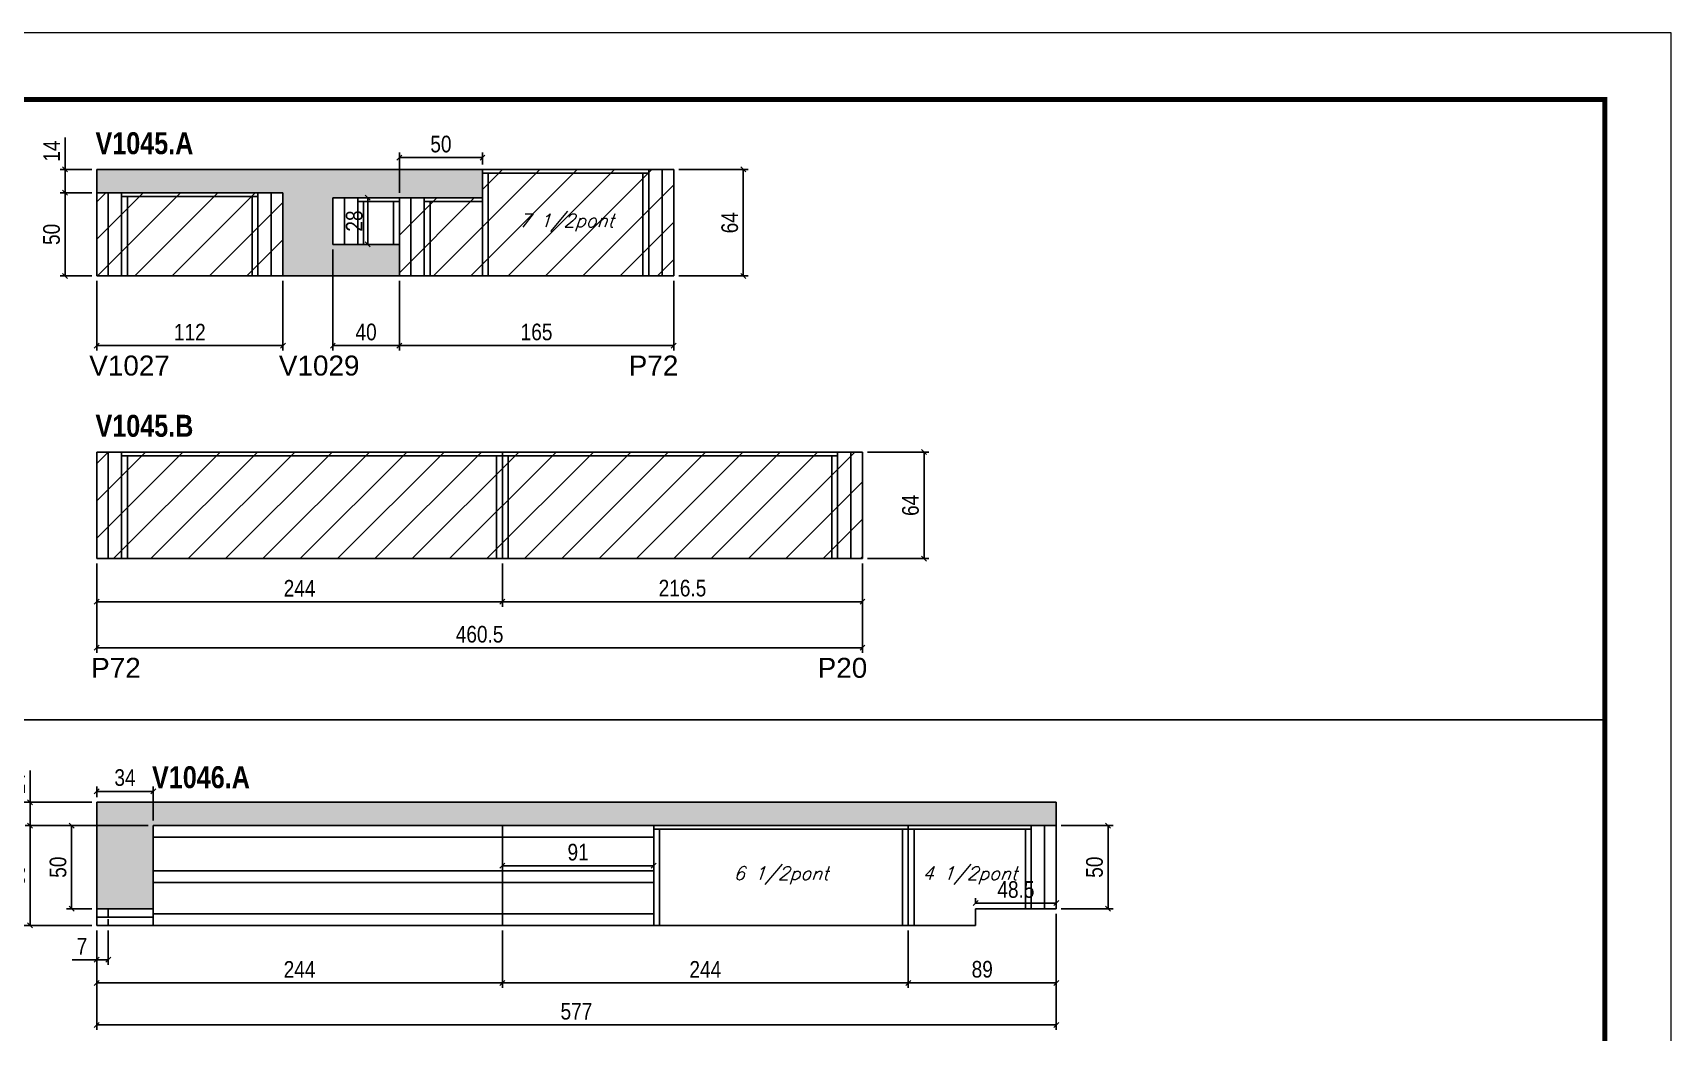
# Model space of a CAD drawing. Extents: x 3309 to 9563, y -2522 to 14608.
# Drawn here: x 6993 to 7978, y 7116 to 7716 of the extents above; entities that cross this region are included whole.
import ezdxf

# ---------------------------------------------------------------- set-up
doc = ezdxf.new("R2010")
doc.units = 0
doc.linetypes.add('DASHED', pattern=[0.75, 0.5, -0.25])
doc.linetypes.add('HIDDEN', pattern=[0.375, 0.25, -0.125])
for name, color, linetype in [('5', 5, 'Continuous'), ('COTA', 241, 'Continuous'), ('NOMENCLATURA', 7, 'Continuous'), ('Painéis', 200, 'Continuous'), ('SARR_2.2x10', 60, 'Continuous'), ('SARR_2.2x7', 40, 'Continuous'), ('SARR_3.5x7', 81, 'Continuous'), ('texto', 7, 'Continuous')]:
    doc.layers.add(name, color=color, linetype=linetype)
for name, color, linetype, lineweight in [('Folhas', 255, 'Continuous', 9), ('Hachura', 251, 'Continuous', 9), ('SARRAFO DE PRESSAO', 251, 'DASHED', 9)]:
    doc.layers.add(name, color=color, linetype=linetype, lineweight=lineweight)
doc.styles.add('COTA TECNICA', font='techl___.ttf', dxfattribs={"height": 10})
doc.styles.add('Romans', font='romans.shx')
doc.styles.get("Standard").update_dxf_attribs({"font": 'arial.ttf'})
doc.styles.add('TECNICA', font='techb___.ttf', dxfattribs={"height": 10})
doc.dimstyles.new('PAINEL', dxfattribs={"dimtxt": 10, "dimasz": 3, "dimexe": 3, "dimexo": 3, "dimgap": 3, "dimtad": 1, "dimdec": 1, "dimzin": 12, "dimdsep": 46, "dimtxsty": 'COTA TECNICA', "dimblk1": 'OBLIQUE', "dimblk2": 'OBLIQUE', "dimsah": 1, "dimcen": 0.9, "dimclrd": 4, "dimclre": 4, "dimclrt": 240, "dimadec": 1, "dimazin": 3, "dimtfac": 1, "dimtdec": 1, "dimtmove": 0, "dimatfit": 3, "dimfxl": 1, "dimtolj": 1, "dimtzin": 12, "dimarcsym": 0})

# ---------------------------------------------------------------- blocks, each defined once
blk = doc.blocks.new('9999999999')
at = {"layer": 'Folhas'}
blk.add_lwpolyline([(98138.98, 34190.21), (99623.98, 34190.21), (99623.98, 35240.21), (98138.98, 35240.21)], close=True, dxfattribs=at)
at = {"layer": 'Folhas', "color": 30, "const_width": 3}
blk.add_lwpolyline([(98213.98, 34230.21), (99583.98, 34230.21), (99583.98, 35200.21), (98213.98, 35200.21)], close=True, dxfattribs=at)
blk = doc.blocks.new('_Oblique')
at = {"color": 0, "linetype": 'ByBlock', "lineweight": -2}
blk.add_line((-0.5, -0.5), (0.5, 0.5), dxfattribs=at)
blk = doc.blocks.new('*D904')
at = {"layer": 'COTA', "color": 4, "linetype": 'ByBlock', "lineweight": -2, "transparency": 16777216}
for p, q in [((7275.06, 7397.47), (7275.06, 7371.56)), ((7491.56, 7397.47), (7491.56, 7371.56)), ((7491.56, 7374.56), (7275.06, 7374.56))]:
    blk.add_line(p, q, dxfattribs=at)
at = {"layer": 'Defpoints', "color": 0, "linetype": 'ByBlock', "transparency": 16777216}
for p in [(7275.06, 7400.47), (7491.56, 7400.47), (7275.06, 7374.56)]:
    blk.add_point(p, dxfattribs=at)
at = {"layer": 'COTA', "color": 4, "linetype": 'ByBlock', "lineweight": -2, "transparency": 16777216, "xscale": 3, "yscale": 3, "zscale": 3, "rotation": 180}
blk.add_blockref('_Oblique', (7275.06, 7374.56), dxfattribs=at)
at = {"layer": 'COTA', "color": 4, "linetype": 'ByBlock', "lineweight": -2, "transparency": 16777216, "xscale": 3, "yscale": 3, "zscale": 3}
blk.add_blockref('_Oblique', (7491.56, 7374.56), dxfattribs=at)
at = {"layer": 'COTA', "color": 240, "linetype": 'ByBlock', "transparency": 16777216, "insert": (7383.31, 7382.67), "char_height": 10, "attachment_point": 5, "style": 'COTA TECNICA'}
blk.add_mtext('\\A1;216.5', dxfattribs=at)
blk = doc.blocks.new('*D905')
at = {"layer": 'COTA', "color": 4, "linetype": 'ByBlock', "lineweight": -2, "transparency": 16777216}
for p, q in [((7031.06, 7397.47), (7031.06, 7371.56)), ((7275.06, 7397.47), (7275.06, 7371.56)), ((7275.06, 7374.56), (7031.06, 7374.56))]:
    blk.add_line(p, q, dxfattribs=at)
at = {"layer": 'Defpoints', "color": 0, "linetype": 'ByBlock', "transparency": 16777216}
for p in [(7031.06, 7400.47), (7275.06, 7400.47), (7031.06, 7374.56)]:
    blk.add_point(p, dxfattribs=at)
at = {"layer": 'COTA', "color": 4, "linetype": 'ByBlock', "lineweight": -2, "transparency": 16777216, "xscale": 3, "yscale": 3, "zscale": 3, "rotation": 180}
blk.add_blockref('_Oblique', (7031.06, 7374.56), dxfattribs=at)
at = {"layer": 'COTA', "color": 4, "linetype": 'ByBlock', "lineweight": -2, "transparency": 16777216, "xscale": 3, "yscale": 3, "zscale": 3}
blk.add_blockref('_Oblique', (7275.06, 7374.56), dxfattribs=at)
at = {"layer": 'COTA', "color": 240, "linetype": 'ByBlock', "transparency": 16777216, "insert": (7153.06, 7382.63), "char_height": 10, "attachment_point": 5, "style": 'COTA TECNICA'}
blk.add_mtext('\\A1;244', dxfattribs=at)
blk = doc.blocks.new('*D909')
at = {"layer": 'COTA', "color": 4, "linetype": 'ByBlock', "lineweight": -2, "transparency": 16777216}
for p, q in [((7031.06, 7397.47), (7031.06, 7343.85)), ((7491.56, 7397.47), (7491.56, 7343.85)), ((7491.56, 7346.85), (7031.06, 7346.85))]:
    blk.add_line(p, q, dxfattribs=at)
at = {"layer": 'Defpoints', "color": 0, "linetype": 'ByBlock', "transparency": 16777216}
for p in [(7031.06, 7400.47), (7491.56, 7400.47), (7031.06, 7346.85)]:
    blk.add_point(p, dxfattribs=at)
at = {"layer": 'COTA', "color": 4, "linetype": 'ByBlock', "lineweight": -2, "transparency": 16777216, "xscale": 3, "yscale": 3, "zscale": 3, "rotation": 180}
blk.add_blockref('_Oblique', (7031.06, 7346.85), dxfattribs=at)
at = {"layer": 'COTA', "color": 4, "linetype": 'ByBlock', "lineweight": -2, "transparency": 16777216, "xscale": 3, "yscale": 3, "zscale": 3}
blk.add_blockref('_Oblique', (7491.56, 7346.85), dxfattribs=at)
at = {"layer": 'COTA', "color": 240, "linetype": 'ByBlock', "transparency": 16777216, "insert": (7261.31, 7354.96), "char_height": 10, "attachment_point": 5, "style": 'COTA TECNICA'}
blk.add_mtext('\\A1;460.5', dxfattribs=at)
blk = doc.blocks.new('*D910')
at = {"layer": 'COTA', "color": 4, "lineweight": -2, "transparency": 16777216}
for p, q in [((7494.56, 7464.47), (7531.55, 7464.47)), ((7528.55, 7464.47), (7528.55, 7400.47)), ((7494.56, 7400.47), (7531.55, 7400.47))]:
    blk.add_line(p, q, dxfattribs=at)
at = {"layer": 'Defpoints', "color": 0, "transparency": 16777216}
for p in [(7491.56, 7464.47, 0), (7491.56, 7400.47, 0), (7528.55, 7400.47)]:
    blk.add_point(p, dxfattribs=at)
at = {"layer": 'COTA', "color": 4, "lineweight": -2, "transparency": 16777216, "xscale": 3, "yscale": 3, "zscale": 3}
for p, rotation in [((7528.55, 7464.47), 90), ((7528.55, 7400.47), 270)]:
    blk.add_blockref('_Oblique', p, dxfattribs=dict(at, rotation=rotation))
at = {"layer": 'COTA', "color": 240, "transparency": 16777216, "insert": (7520.45, 7432.47), "char_height": 10, "attachment_point": 5, "rotation": 90, "style": 'COTA TECNICA'}
blk.add_mtext('\\A1;64', dxfattribs=at)
blk = doc.blocks.new('*D913')
at = {"layer": 'COTA', "color": 4, "lineweight": -2, "transparency": 16777216}
for p, q in [((7213.06, 7567.29), (7213.06, 7525.47)), ((7378.06, 7567.29), (7378.06, 7525.47)), ((7213.06, 7528.47), (7378.06, 7528.47))]:
    blk.add_line(p, q, dxfattribs=at)
at = {"layer": 'Defpoints', "color": 0, "transparency": 16777216}
for p in [(7213.06, 7570.29), (7378.06, 7570.29), (7378.06, 7528.47)]:
    blk.add_point(p, dxfattribs=at)
at = {"layer": 'COTA', "color": 4, "lineweight": -2, "transparency": 16777216, "xscale": 3, "yscale": 3, "zscale": 3, "rotation": 180}
blk.add_blockref('_Oblique', (7213.06, 7528.47), dxfattribs=at)
at = {"layer": 'COTA', "color": 4, "lineweight": -2, "transparency": 16777216, "xscale": 3, "yscale": 3, "zscale": 3}
blk.add_blockref('_Oblique', (7378.06, 7528.47), dxfattribs=at)
at = {"layer": 'COTA', "color": 240, "transparency": 16777216, "insert": (7295.56, 7536.58), "char_height": 10, "attachment_point": 5, "style": 'COTA TECNICA'}
blk.add_mtext('\\A1;165', dxfattribs=at)
blk = doc.blocks.new('*D914')
at = {"layer": 'COTA', "color": 4, "lineweight": -2, "transparency": 16777216}
for p, q in [((7031.06, 7567.29), (7031.06, 7525.47)), ((7143.06, 7567.29), (7143.06, 7525.47)), ((7031.06, 7528.47), (7143.06, 7528.47))]:
    blk.add_line(p, q, dxfattribs=at)
at = {"layer": 'Defpoints', "color": 0, "transparency": 16777216}
for p in [(7031.06, 7570.29), (7143.06, 7570.29), (7143.06, 7528.47)]:
    blk.add_point(p, dxfattribs=at)
at = {"layer": 'COTA', "color": 4, "lineweight": -2, "transparency": 16777216, "xscale": 3, "yscale": 3, "zscale": 3, "rotation": 180}
blk.add_blockref('_Oblique', (7031.06, 7528.47), dxfattribs=at)
at = {"layer": 'COTA', "color": 4, "lineweight": -2, "transparency": 16777216, "xscale": 3, "yscale": 3, "zscale": 3}
blk.add_blockref('_Oblique', (7143.06, 7528.47), dxfattribs=at)
at = {"layer": 'COTA', "color": 240, "transparency": 16777216, "insert": (7087.06, 7536.53), "char_height": 10, "attachment_point": 5, "style": 'COTA TECNICA'}
blk.add_mtext('\\A1;112', dxfattribs=at)
blk = doc.blocks.new('*D915')
at = {"layer": 'COTA', "color": 4, "lineweight": -2, "transparency": 16777216}
for p, q in [((7213.06, 7620.29), (7213.06, 7644.39)), ((7263.06, 7641.39), (7213.06, 7641.39)), ((7263.06, 7637.29), (7263.06, 7644.39))]:
    blk.add_line(p, q, dxfattribs=at)
at = {"layer": 'Defpoints', "color": 0, "transparency": 16777216}
for p in [(7213.06, 7641.39), (7263.06, 7634.29), (7213.06, 7617.29)]:
    blk.add_point(p, dxfattribs=at)
at = {"layer": 'COTA', "color": 4, "lineweight": -2, "transparency": 16777216, "xscale": 3, "yscale": 3, "zscale": 3, "rotation": 180}
blk.add_blockref('_Oblique', (7213.06, 7641.39), dxfattribs=at)
at = {"layer": 'COTA', "color": 4, "lineweight": -2, "transparency": 16777216, "xscale": 3, "yscale": 3, "zscale": 3}
blk.add_blockref('_Oblique', (7263.06, 7641.39), dxfattribs=at)
at = {"layer": 'COTA', "color": 240, "transparency": 16777216, "insert": (7238.06, 7649.5), "char_height": 10, "attachment_point": 5, "style": 'COTA TECNICA'}
blk.add_mtext('\\A1;50', dxfattribs=at)
blk = doc.blocks.new('*D916')
at = {"layer": 'COTA', "color": 4, "lineweight": -2, "transparency": 16777216}
for p, q in [((7381.06, 7634.29), (7422.86, 7634.29)), ((7419.86, 7634.29), (7419.86, 7570.29)), ((7381.06, 7570.29), (7422.86, 7570.29))]:
    blk.add_line(p, q, dxfattribs=at)
at = {"layer": 'Defpoints', "color": 0, "transparency": 16777216}
for p in [(7378.06, 7634.29), (7378.06, 7570.29), (7419.86, 7570.29)]:
    blk.add_point(p, dxfattribs=at)
at = {"layer": 'COTA', "color": 4, "lineweight": -2, "transparency": 16777216, "xscale": 3, "yscale": 3, "zscale": 3}
for p, rotation in [((7419.86, 7634.29), 90), ((7419.86, 7570.29), 270)]:
    blk.add_blockref('_Oblique', p, dxfattribs=dict(at, rotation=rotation))
at = {"layer": 'COTA', "color": 240, "transparency": 16777216, "insert": (7411.76, 7602.29), "char_height": 10, "attachment_point": 5, "rotation": 90, "style": 'COTA TECNICA'}
blk.add_mtext('\\A1;64', dxfattribs=at)
blk = doc.blocks.new('*D917')
at = {"layer": 'COTA', "color": 4, "lineweight": -2, "transparency": 16777216}
for p, q in [((7173.06, 7586.29), (7173.06, 7525.47)), ((7213.06, 7567.29), (7213.06, 7525.47)), ((7213.06, 7528.47), (7173.06, 7528.47))]:
    blk.add_line(p, q, dxfattribs=at)
at = {"layer": 'Defpoints', "color": 0, "transparency": 16777216}
for p in [(7173.06, 7589.29), (7213.06, 7570.29), (7173.06, 7528.47)]:
    blk.add_point(p, dxfattribs=at)
at = {"layer": 'COTA', "color": 4, "lineweight": -2, "transparency": 16777216, "xscale": 3, "yscale": 3, "zscale": 3, "rotation": 180}
blk.add_blockref('_Oblique', (7173.06, 7528.47), dxfattribs=at)
at = {"layer": 'COTA', "color": 4, "lineweight": -2, "transparency": 16777216, "xscale": 3, "yscale": 3, "zscale": 3}
blk.add_blockref('_Oblique', (7213.06, 7528.47), dxfattribs=at)
at = {"layer": 'COTA', "color": 240, "transparency": 16777216, "insert": (7193.06, 7536.57), "char_height": 10, "attachment_point": 5, "style": 'COTA TECNICA'}
blk.add_mtext('\\A1;40', dxfattribs=at)
blk = doc.blocks.new('*D918')
at = {"layer": 'COTA', "color": 4, "lineweight": -2, "transparency": 16777216}
for p, q in [((7028.06, 7620.29), (7009.06, 7620.29)), ((7012.06, 7620.29), (7012.06, 7570.29)), ((7028.06, 7570.29), (7009.06, 7570.29))]:
    blk.add_line(p, q, dxfattribs=at)
at = {"layer": 'Defpoints', "color": 0, "transparency": 16777216}
for p in [(7031.06, 7620.29), (7012.06, 7570.29), (7031.06, 7570.29)]:
    blk.add_point(p, dxfattribs=at)
at = {"layer": 'COTA', "color": 4, "lineweight": -2, "transparency": 16777216, "xscale": 3, "yscale": 3, "zscale": 3}
for p, rotation in [((7012.06, 7620.29), 90), ((7012.06, 7570.29), 270)]:
    blk.add_blockref('_Oblique', p, dxfattribs=dict(at, rotation=rotation))
at = {"layer": 'COTA', "color": 240, "transparency": 16777216, "insert": (7003.95, 7595.29), "char_height": 10, "attachment_point": 5, "rotation": 90, "style": 'COTA TECNICA'}
blk.add_mtext('\\A1;50', dxfattribs=at)
blk = doc.blocks.new('*D919')
at = {"layer": 'COTA', "color": 4, "lineweight": -2, "transparency": 16777216}
for p, q in [((7012.06, 7634.29), (7012.06, 7653.4)), ((7028.06, 7634.29), (7009.06, 7634.29)), ((7012.06, 7620.29), (7012.06, 7634.29)), ((7028.06, 7620.29), (7009.06, 7620.29))]:
    blk.add_line(p, q, dxfattribs=at)
at = {"layer": 'Defpoints', "color": 0, "transparency": 16777216}
for p in [(7012.06, 7634.29), (7031.06, 7634.29), (7031.06, 7620.29)]:
    blk.add_point(p, dxfattribs=at)
at = {"layer": 'COTA', "color": 4, "lineweight": -2, "transparency": 16777216, "xscale": 3, "yscale": 3, "zscale": 3}
for p, rotation in [((7012.06, 7634.29), 90), ((7012.06, 7620.29), 270)]:
    blk.add_blockref('_Oblique', p, dxfattribs=dict(at, rotation=rotation))
at = {"layer": 'COTA', "color": 240, "transparency": 16777216, "insert": (7003.98, 7645.34), "char_height": 10, "attachment_point": 5, "rotation": 90, "style": 'COTA TECNICA'}
blk.add_mtext('\\A1;14', dxfattribs=at)
blk = doc.blocks.new('*D920')
at = {"layer": 'COTA', "color": 4, "lineweight": -2, "transparency": 16777216}
for p, q in [((7191.06, 7617.29), (7197.05, 7617.29)), ((7194.05, 7617.29), (7194.05, 7589.29)), ((7191.06, 7589.29), (7197.05, 7589.29))]:
    blk.add_line(p, q, dxfattribs=at)
at = {"layer": 'Defpoints', "color": 0, "transparency": 16777216}
for p in [(7188.06, 7617.29), (7188.06, 7589.29), (7194.05, 7589.29)]:
    blk.add_point(p, dxfattribs=at)
at = {"layer": 'COTA', "color": 4, "lineweight": -2, "transparency": 16777216, "xscale": 3, "yscale": 3, "zscale": 3}
for p, rotation in [((7194.05, 7617.29), 90), ((7194.05, 7589.29), 270)]:
    blk.add_blockref('_Oblique', p, dxfattribs=dict(at, rotation=rotation))
at = {"layer": 'COTA', "color": 240, "transparency": 16777216, "insert": (7185.96, 7603.29), "char_height": 10, "attachment_point": 5, "rotation": 90, "style": 'COTA TECNICA'}
blk.add_mtext('\\A1;28', dxfattribs=at)
blk = doc.blocks.new('*D940')
at = {"layer": 'COTA', "color": 4, "linetype": 'ByBlock', "lineweight": -2, "transparency": 16777216}
for p, q in [((7608.06, 7187.04), (7608.06, 7117.3)), ((7031.06, 7177.04), (7031.06, 7117.3)), ((7608.06, 7120.3), (7031.06, 7120.3))]:
    blk.add_line(p, q, dxfattribs=at)
at = {"layer": 'Defpoints', "color": 0, "linetype": 'ByBlock', "transparency": 16777216}
for p in [(7608.06, 7190.04), (7031.06, 7180.04), (7031.06, 7120.3)]:
    blk.add_point(p, dxfattribs=at)
at = {"layer": 'COTA', "color": 4, "linetype": 'ByBlock', "lineweight": -2, "transparency": 16777216, "xscale": 3, "yscale": 3, "zscale": 3, "rotation": 180}
blk.add_blockref('_Oblique', (7031.06, 7120.3), dxfattribs=at)
at = {"layer": 'COTA', "color": 4, "linetype": 'ByBlock', "lineweight": -2, "transparency": 16777216, "xscale": 3, "yscale": 3, "zscale": 3}
blk.add_blockref('_Oblique', (7608.06, 7120.3), dxfattribs=at)
at = {"layer": 'COTA', "color": 240, "linetype": 'ByBlock', "transparency": 16777216, "insert": (7319.56, 7128.41), "char_height": 10, "attachment_point": 5, "style": 'COTA TECNICA'}
blk.add_mtext('\\A1;577', dxfattribs=at)
blk = doc.blocks.new('*D941')
at = {"layer": 'COTA', "color": 4, "lineweight": -2, "transparency": 16777216}
for p, q in [((7031.06, 7177.04), (7031.06, 7142.55)), ((7275.06, 7177.04), (7275.06, 7142.55)), ((7031.06, 7145.55), (7275.06, 7145.55))]:
    blk.add_line(p, q, dxfattribs=at)
at = {"layer": 'Defpoints', "color": 0, "transparency": 16777216}
for p in [(7031.06, 7180.04), (7275.06, 7180.04), (7275.06, 7145.55)]:
    blk.add_point(p, dxfattribs=at)
at = {"layer": 'COTA', "color": 4, "lineweight": -2, "transparency": 16777216, "xscale": 3, "yscale": 3, "zscale": 3, "rotation": 180}
blk.add_blockref('_Oblique', (7031.06, 7145.55), dxfattribs=at)
at = {"layer": 'COTA', "color": 4, "lineweight": -2, "transparency": 16777216, "xscale": 3, "yscale": 3, "zscale": 3}
blk.add_blockref('_Oblique', (7275.06, 7145.55), dxfattribs=at)
at = {"layer": 'COTA', "color": 240, "transparency": 16777216, "insert": (7153.06, 7153.63), "char_height": 10, "attachment_point": 5, "style": 'COTA TECNICA'}
blk.add_mtext('\\A1;244', dxfattribs=at)
blk = doc.blocks.new('*D942')
at = {"layer": 'COTA', "color": 4, "lineweight": -2, "transparency": 16777216}
for p, q in [((7275.06, 7177.04), (7275.06, 7142.55)), ((7519.06, 7177.04), (7519.06, 7142.55)), ((7275.06, 7145.55), (7519.06, 7145.55))]:
    blk.add_line(p, q, dxfattribs=at)
at = {"layer": 'Defpoints', "color": 0, "transparency": 16777216}
for p in [(7275.06, 7180.04), (7519.06, 7180.04), (7519.06, 7145.55)]:
    blk.add_point(p, dxfattribs=at)
at = {"layer": 'COTA', "color": 4, "lineweight": -2, "transparency": 16777216, "xscale": 3, "yscale": 3, "zscale": 3, "rotation": 180}
blk.add_blockref('_Oblique', (7275.06, 7145.55), dxfattribs=at)
at = {"layer": 'COTA', "color": 4, "lineweight": -2, "transparency": 16777216, "xscale": 3, "yscale": 3, "zscale": 3}
blk.add_blockref('_Oblique', (7519.06, 7145.55), dxfattribs=at)
at = {"layer": 'COTA', "color": 240, "transparency": 16777216, "insert": (7397.06, 7153.63), "char_height": 10, "attachment_point": 5, "style": 'COTA TECNICA'}
blk.add_mtext('\\A1;244', dxfattribs=at)
blk = doc.blocks.new('*D943')
at = {"layer": 'COTA', "color": 4, "lineweight": -2, "transparency": 16777216}
for p, q in [((7031.06, 7177.04), (7031.06, 7156.46)), ((7038.06, 7177.04), (7038.06, 7156.46)), ((7031.06, 7159.46), (7016.33, 7159.46)), ((7038.06, 7159.46), (7031.06, 7159.46))]:
    blk.add_line(p, q, dxfattribs=at)
at = {"layer": 'Defpoints', "color": 0, "transparency": 16777216}
for p in [(7031.06, 7180.04), (7038.06, 7180.04), (7031.06, 7159.46)]:
    blk.add_point(p, dxfattribs=at)
at = {"layer": 'COTA', "color": 4, "lineweight": -2, "transparency": 16777216, "xscale": 3, "yscale": 3, "zscale": 3, "rotation": 180}
blk.add_blockref('_Oblique', (7031.06, 7159.46), dxfattribs=at)
at = {"layer": 'COTA', "color": 4, "lineweight": -2, "transparency": 16777216, "xscale": 3, "yscale": 3, "zscale": 3}
blk.add_blockref('_Oblique', (7038.06, 7159.46), dxfattribs=at)
at = {"layer": 'COTA', "color": 240, "transparency": 16777216, "insert": (7022.2, 7167.53), "char_height": 10, "attachment_point": 5, "style": 'COTA TECNICA'}
blk.add_mtext('\\A1;7', dxfattribs=at)
blk = doc.blocks.new('*D944')
at = {"layer": 'COTA', "color": 4, "lineweight": -2, "transparency": 16777216}
for p, q in [((7062.06, 7240.04), (6988.01, 7240.04)), ((6991.01, 7240.04), (6991.01, 7180.04)), ((7028.06, 7180.04), (6988.01, 7180.04))]:
    blk.add_line(p, q, dxfattribs=at)
at = {"layer": 'Defpoints', "color": 0, "transparency": 16777216}
for p in [(7065.06, 7240.04), (6991.01, 7180.04), (7031.06, 7180.04)]:
    blk.add_point(p, dxfattribs=at)
at = {"layer": 'COTA', "color": 4, "lineweight": -2, "transparency": 16777216, "xscale": 3, "yscale": 3, "zscale": 3}
for p, rotation in [((6991.01, 7240.04), 90), ((6991.01, 7180.04), 270)]:
    blk.add_blockref('_Oblique', p, dxfattribs=dict(at, rotation=rotation))
at = {"layer": 'COTA', "color": 240, "transparency": 16777216, "insert": (6982.9, 7210.04), "char_height": 10, "attachment_point": 5, "rotation": 90, "style": 'COTA TECNICA'}
blk.add_mtext('\\A1;60', dxfattribs=at)
blk = doc.blocks.new('*D945')
at = {"layer": 'COTA', "color": 4, "lineweight": -2, "transparency": 16777216}
for p, q in [((6991.01, 7254.04), (6991.01, 7273.16)), ((7028.06, 7254.04), (6988.01, 7254.04)), ((6991.01, 7240.04), (6991.01, 7254.04)), ((7062.06, 7240.04), (6988.01, 7240.04))]:
    blk.add_line(p, q, dxfattribs=at)
at = {"layer": 'Defpoints', "color": 0, "transparency": 16777216}
for p in [(6991.01, 7254.04), (7031.06, 7254.04), (7065.06, 7240.04)]:
    blk.add_point(p, dxfattribs=at)
at = {"layer": 'COTA', "color": 4, "lineweight": -2, "transparency": 16777216, "xscale": 3, "yscale": 3, "zscale": 3}
for p, rotation in [((6991.01, 7254.04), 90), ((6991.01, 7240.04), 270)]:
    blk.add_blockref('_Oblique', p, dxfattribs=dict(at, rotation=rotation))
at = {"layer": 'COTA', "color": 240, "transparency": 16777216, "insert": (6982.93, 7265.1), "char_height": 10, "attachment_point": 5, "rotation": 90, "style": 'COTA TECNICA'}
blk.add_mtext('\\A1;14', dxfattribs=at)
blk = doc.blocks.new('*D946')
at = {"layer": 'COTA', "color": 4, "lineweight": -2, "transparency": 16777216}
for p, q in [((7028.06, 7254.04), (6961.56, 7254.04)), ((6964.56, 7180.04), (6964.56, 7254.04)), ((7028.06, 7180.04), (6961.56, 7180.04))]:
    blk.add_line(p, q, dxfattribs=at)
at = {"layer": 'Defpoints', "color": 0, "transparency": 16777216}
for p in [(6964.56, 7254.04), (7031.06, 7254.04), (7031.06, 7180.04)]:
    blk.add_point(p, dxfattribs=at)
at = {"layer": 'COTA', "color": 4, "lineweight": -2, "transparency": 16777216, "xscale": 3, "yscale": 3, "zscale": 3}
for p, rotation in [((6964.56, 7254.04), 90), ((6964.56, 7180.04), 270)]:
    blk.add_blockref('_Oblique', p, dxfattribs=dict(at, rotation=rotation))
at = {"layer": 'COTA', "color": 240, "transparency": 16777216, "insert": (6956.49, 7217.04), "char_height": 10, "attachment_point": 5, "rotation": 90, "style": 'COTA TECNICA'}
blk.add_mtext('\\A1;74', dxfattribs=at)
blk = doc.blocks.new('*D947')
at = {"layer": 'COTA', "color": 4, "lineweight": -2, "transparency": 16777216}
for p, q in [((7031.06, 7257.04), (7031.06, 7263.61)), ((7065.06, 7243.04), (7065.06, 7263.61)), ((7065.06, 7260.61), (7031.06, 7260.61))]:
    blk.add_line(p, q, dxfattribs=at)
at = {"layer": 'Defpoints', "color": 0, "transparency": 16777216}
for p in [(7031.06, 7260.61), (7031.06, 7254.04), (7065.06, 7240.04)]:
    blk.add_point(p, dxfattribs=at)
at = {"layer": 'COTA', "color": 4, "lineweight": -2, "transparency": 16777216, "xscale": 3, "yscale": 3, "zscale": 3, "rotation": 180}
blk.add_blockref('_Oblique', (7031.06, 7260.61), dxfattribs=at)
at = {"layer": 'COTA', "color": 4, "lineweight": -2, "transparency": 16777216, "xscale": 3, "yscale": 3, "zscale": 3}
blk.add_blockref('_Oblique', (7065.06, 7260.61), dxfattribs=at)
at = {"layer": 'COTA', "color": 240, "transparency": 16777216, "insert": (7048.06, 7268.83), "char_height": 10, "attachment_point": 5, "style": 'COTA TECNICA'}
blk.add_mtext('\\A1;34', dxfattribs=at)
blk = doc.blocks.new('*D948')
at = {"layer": 'COTA', "color": 4, "lineweight": -2, "transparency": 16777216}
for p, q in [((7062.06, 7240.04), (7012.96, 7240.04)), ((7015.96, 7190.04), (7015.96, 7240.04)), ((7028.06, 7190.04), (7012.96, 7190.04))]:
    blk.add_line(p, q, dxfattribs=at)
at = {"layer": 'Defpoints', "color": 0, "transparency": 16777216}
for p in [(7015.96, 7240.04), (7065.06, 7240.04), (7031.06, 7190.04)]:
    blk.add_point(p, dxfattribs=at)
at = {"layer": 'COTA', "color": 4, "lineweight": -2, "transparency": 16777216, "xscale": 3, "yscale": 3, "zscale": 3}
for p, rotation in [((7015.96, 7240.04), 90), ((7015.96, 7190.04), 270)]:
    blk.add_blockref('_Oblique', p, dxfattribs=dict(at, rotation=rotation))
at = {"layer": 'COTA', "color": 240, "transparency": 16777216, "insert": (7007.85, 7215.04), "char_height": 10, "attachment_point": 5, "rotation": 90, "style": 'COTA TECNICA'}
blk.add_mtext('\\A1;50', dxfattribs=at)
blk = doc.blocks.new('*D949')
at = {"layer": 'COTA', "color": 4, "lineweight": -2, "transparency": 16777216}
for p, q in [((7608.06, 7187.04), (7608.06, 7142.55)), ((7519.06, 7177.04), (7519.06, 7142.55)), ((7519.06, 7145.55), (7608.06, 7145.55))]:
    blk.add_line(p, q, dxfattribs=at)
at = {"layer": 'Defpoints', "color": 0, "transparency": 16777216}
for p in [(7608.06, 7190.04), (7519.06, 7180.04), (7608.06, 7145.55)]:
    blk.add_point(p, dxfattribs=at)
at = {"layer": 'COTA', "color": 4, "lineweight": -2, "transparency": 16777216, "xscale": 3, "yscale": 3, "zscale": 3, "rotation": 180}
blk.add_blockref('_Oblique', (7519.06, 7145.55), dxfattribs=at)
at = {"layer": 'COTA', "color": 4, "lineweight": -2, "transparency": 16777216, "xscale": 3, "yscale": 3, "zscale": 3}
blk.add_blockref('_Oblique', (7608.06, 7145.55), dxfattribs=at)
at = {"layer": 'COTA', "color": 240, "transparency": 16777216, "insert": (7563.56, 7153.65), "char_height": 10, "attachment_point": 5, "style": 'COTA TECNICA'}
blk.add_mtext('\\A1;89', dxfattribs=at)
blk = doc.blocks.new('*D950')
at = {"layer": 'COTA', "color": 4, "lineweight": -2, "transparency": 16777216}
for p, q in [((7611.06, 7240.04), (7642.22, 7240.04)), ((7639.22, 7240.04), (7639.22, 7190.04)), ((7611.06, 7190.04), (7642.22, 7190.04))]:
    blk.add_line(p, q, dxfattribs=at)
at = {"layer": 'Defpoints', "color": 0, "transparency": 16777216}
for p in [(7608.06, 7240.04), (7608.06, 7190.04), (7639.22, 7190.04)]:
    blk.add_point(p, dxfattribs=at)
at = {"layer": 'COTA', "color": 4, "lineweight": -2, "transparency": 16777216, "xscale": 3, "yscale": 3, "zscale": 3}
for p, rotation in [((7639.22, 7240.04), 90), ((7639.22, 7190.04), 270)]:
    blk.add_blockref('_Oblique', p, dxfattribs=dict(at, rotation=rotation))
at = {"layer": 'COTA', "color": 240, "transparency": 16777216, "insert": (7631.11, 7215.04), "char_height": 10, "attachment_point": 5, "rotation": 90, "style": 'COTA TECNICA'}
blk.add_mtext('\\A1;50', dxfattribs=at)
blk = doc.blocks.new('*D951')
at = {"layer": 'COTA', "color": 4, "lineweight": -2, "transparency": 16777216}
for p, q in [((7559.56, 7193.04), (7559.56, 7196.44)), ((7559.56, 7193.44), (7608.06, 7193.44)), ((7608.06, 7193.04), (7608.06, 7196.44))]:
    blk.add_line(p, q, dxfattribs=at)
at = {"layer": 'Defpoints', "color": 0, "transparency": 16777216}
for p in [(7608.06, 7193.44), (7559.56, 7190.04), (7608.06, 7190.04)]:
    blk.add_point(p, dxfattribs=at)
at = {"layer": 'COTA', "color": 4, "lineweight": -2, "transparency": 16777216, "xscale": 3, "yscale": 3, "zscale": 3, "rotation": 180}
blk.add_blockref('_Oblique', (7559.56, 7193.44), dxfattribs=at)
at = {"layer": 'COTA', "color": 4, "lineweight": -2, "transparency": 16777216, "xscale": 3, "yscale": 3, "zscale": 3}
blk.add_blockref('_Oblique', (7608.06, 7193.44), dxfattribs=at)
at = {"layer": 'COTA', "color": 240, "transparency": 16777216, "insert": (7583.81, 7201.58), "char_height": 10, "attachment_point": 5, "style": 'COTA TECNICA'}
blk.add_mtext('\\A1;48.5', dxfattribs=at)
blk = doc.blocks.new('*D952')
at = {"layer": 'COTA', "color": 4, "lineweight": -2, "transparency": 16777216}
for p, q in [((7275.06, 7215.76), (7275.06, 7218.94)), ((7366.06, 7215.94), (7275.06, 7215.94)), ((7366.06, 7215.76), (7366.06, 7218.94))]:
    blk.add_line(p, q, dxfattribs=at)
at = {"layer": 'Defpoints', "color": 0, "transparency": 16777216}
for p in [(7275.06, 7215.94), (7275.06, 7212.76), (7366.06, 7212.76)]:
    blk.add_point(p, dxfattribs=at)
at = {"layer": 'COTA', "color": 4, "lineweight": -2, "transparency": 16777216, "xscale": 3, "yscale": 3, "zscale": 3, "rotation": 180}
blk.add_blockref('_Oblique', (7275.06, 7215.94), dxfattribs=at)
at = {"layer": 'COTA', "color": 4, "lineweight": -2, "transparency": 16777216, "xscale": 3, "yscale": 3, "zscale": 3}
blk.add_blockref('_Oblique', (7366.06, 7215.94), dxfattribs=at)
at = {"layer": 'COTA', "color": 240, "transparency": 16777216, "insert": (7320.56, 7224.03), "char_height": 10, "attachment_point": 5, "style": 'COTA TECNICA'}
blk.add_mtext('\\A1;91', dxfattribs=at)

msp = doc.modelspace()

# ---------------------------------------------------------------- hatches: boundary and pattern name
at = {"layer": 'COTA'}
h = msp.add_hatch(dxfattribs=at)
h.set_pattern_fill('AR-CONC', color=256, scale=0.03)
h.set_pattern_definition([(50, (-1495.08, 334.509), (5.46554, -0.4781726), [0.5715, -6.2865]), (355, (-1495.08, 334.509), (-1.0573026, 5.7317054), [0.4572, -5.0292175]), (100.451445, (-1494.6245, 334.4693), (4.4082374, 5.2535326), [0.4857003, -5.3427073]), (46.1842, (-1495.08, 336.033), (8.1323712, -1.26127), [0.85725, -9.42975]), (96.63556, (-1494.402, 335.928), (7.122124, 7.422784), [0.7285507, -8.014068]), (351.18415, (-1495.08, 336.033), (7.122124, 7.422784), [0.685799, -7.543792]), (21, (-1494.318, 335.652), (4.5484317, -3.067956), [0.5715, -6.2865]), (326, (-1494.318, 335.652), (1.8540609, 5.525639), [0.4572, -5.0292]), (71.451445, (-1493.939, 335.3965), (6.4024926, 2.457683), [0.4857003, -5.342698]), (37.5, (-1495.08, 334.5092), (0.0926581, 2.53665117), [0, -4.96824, 0, -5.1054, 0, -5.04825]), (7.5, (-1495.08, 334.5092), (2.0045899, 3.00541724), [0, -2.91084, 0, -4.85394, 0, -1.92405]), (327.5, (-1496.7792, 334.5092), (4.06771786, -0.17186232), [0, -1.905, 0, -5.9436, 0, -7.8867]), (317.5, (-1497.5412, 334.509), (4.4438754, 0.7627947), [0, -2.4765, 0, -3.94716, 0, -5.6007])])
h.paths.add_polyline_path([(7173.06, 7617.29), (7263.06, 7617.29), (7263.06, 7634.29), (7031.06, 7634.29), (7031.06, 7620.29), (7143.06, 7620.29), (7143.06, 7570.29), (7213.06, 7570.29), (7213.06, 7589.29), (7173.06, 7589.29)])
h = msp.add_hatch(dxfattribs=at)
h.set_pattern_fill('AR-CONC', color=256, scale=0.03)
h.paths.add_polyline_path([(7065.06, 7240.04), (7608.06, 7240.04), (7608.06, 7254.04), (7031.06, 7254.04), (7031.06, 7190.04), (7065.06, 7190.04)])
at = {"layer": 'Hachura', "linetype": 'ByBlock'}
h = msp.add_hatch(dxfattribs=at)
h.set_pattern_fill('ANSI31', color=256, scale=5)
h.paths.add_polyline_path([(7031.06, 7620.29), (7031.06, 7570.29), (7143.06, 7570.29), (7143.06, 7620.29)])
h.paths.add_polyline_path([(7378.06, 7570.29), (7378.06, 7634.29), (7263.06, 7634.29), (7263.06, 7617.29), (7213.06, 7617.29), (7213.06, 7570.29)])
h.paths.add_polyline_path([(7275.06, 7464.47), (7275.06, 7400.47), (7491.56, 7400.47), (7491.56, 7464.47)])
h.paths.add_polyline_path([(7031.06, 7464.47), (7031.06, 7400.47), (7275.06, 7400.47), (7275.06, 7464.47)])

# ---------------------------------------------------------------- linework, layer by layer
at = {"layer": 'COTA'}
for p, q in [((7263.06, 7634.29), (7031.06, 7634.29)), ((7031.06, 7620.29), (7031.06, 7634.29)), ((7263.06, 7617.29), (7263.06, 7570.29)), ((7213.06, 7570.29), (7143.06, 7570.29)), ((6567.87, 7303.51), (7937.87, 7303.51)), ((7031.06, 7190.04), (7031.06, 7254.04)), ((7031.06, 7254.04), (7608.06, 7254.04)), ((7608.06, 7240.04), (7608.06, 7254.04)), ((7065.06, 7190.04), (7065.06, 7180.04))]:
    msp.add_line(p, q, dxfattribs=at)
at = {"layer": 'Painéis', "linetype": 'ByBlock'}
for p, q in [((7378.06, 7634.29), (7263.06, 7634.29)), ((7263.06, 7617.29), (7263.06, 7634.29)), ((7378.06, 7570.29), (7378.06, 7634.29)), ((7143.06, 7620.29), (7031.06, 7620.29)), ((7031.06, 7620.29), (7031.06, 7570.29)), ((7143.06, 7570.29), (7143.06, 7620.29)), ((7263.06, 7617.29), (7173.06, 7617.29)), ((7173.06, 7589.29), (7173.06, 7617.29)), ((7213.06, 7570.29), (7213.06, 7617.29)), ((7213.06, 7589.29), (7173.06, 7589.29)), ((7031.06, 7570.29), (7143.06, 7570.29)), ((7378.06, 7570.29), (7213.06, 7570.29)), ((7491.56, 7464.47), (7031.06, 7464.47)), ((7031.06, 7400.47), (7031.06, 7464.47)), ((7275.06, 7400.47), (7275.06, 7464.47)), ((7491.56, 7400.47), (7491.56, 7464.47)), ((7491.56, 7400.47), (7031.06, 7400.47)), ((7608.06, 7240.04), (7065.06, 7240.04)), ((7065.06, 7190.04), (7065.06, 7240.04)), ((7275.06, 7180.04), (7275.06, 7240.04)), ((7519.06, 7180.04), (7519.06, 7240.04)), ((7608.06, 7190.04), (7608.06, 7240.04)), ((7031.06, 7180.04), (7031.06, 7190.04)), ((7065.06, 7190.04), (7031.06, 7190.04)), ((7608.06, 7190.04), (7559.56, 7190.04)), ((7559.56, 7180.04), (7559.56, 7190.04)), ((7559.56, 7180.04), (7031.06, 7180.04))]:
    msp.add_line(p, q, dxfattribs=at)
at = {"layer": 'SARR_2.2x10'}
msp.add_line((7065.06, 7185.04), (7031.06, 7185.04), dxfattribs=at)
at = {"layer": 'SARR_2.2x7', "linetype": 'Continuous'}
for p, q in [((7363.06, 7632.09), (7263.06, 7632.09)), ((7371.06, 7570.29), (7371.06, 7634.29)), ((7038.06, 7570.29), (7038.06, 7620.29)), ((7046.06, 7618.09), (7128.06, 7618.09)), ((7136.06, 7570.29), (7136.06, 7620.29)), ((7180.06, 7589.29), (7180.06, 7617.29)), ((7220.06, 7570.29), (7220.06, 7617.29)), ((7213.06, 7615.09), (7188.06, 7615.09)), ((7263.06, 7615.09), (7228.06, 7615.09)), ((7038.06, 7400.47), (7038.06, 7464.47)), ((7275.06, 7462.27), (7046.06, 7462.27)), ((7476.56, 7462.27), (7275.06, 7462.27)), ((7484.56, 7400.47), (7484.56, 7464.47)), ((7065.06, 7233.04), (7275.06, 7233.04)), ((7275.06, 7233.04), (7366.06, 7233.04)), ((7519.06, 7237.84), (7366.06, 7237.84)), ((7593.06, 7237.84), (7519.06, 7237.84)), ((7601.06, 7190.04), (7601.06, 7240.04)), ((7065.06, 7212.76), (7275.06, 7212.76)), ((7275.06, 7212.76), (7366.06, 7212.76)), ((7065.06, 7205.76), (7275.06, 7205.76)), ((7275.06, 7205.76), (7366.06, 7205.76)), ((7065.06, 7187.04), (7275.06, 7187.04)), ((7275.06, 7187.04), (7366.06, 7187.04))]:
    msp.add_line(p, q, dxfattribs=at)
at = {"layer": 'SARR_2.2x7', "linetype": 'HIDDEN', "ltscale": 15}
msp.add_line((7038.06, 7180.04), (7038.06, 7190.04), dxfattribs=at)
at = {"layer": 'SARR_3.5x7'}
for p, q in [((7266.56, 7632.09), (7266.56, 7570.29)), ((7359.56, 7632.09), (7359.56, 7570.29)), ((7363.06, 7634.29), (7363.06, 7570.29)), ((7046.06, 7620.29), (7046.06, 7570.29)), ((7049.56, 7618.09), (7049.56, 7570.29)), ((7124.56, 7618.09), (7124.56, 7570.29)), ((7128.06, 7620.29), (7128.06, 7570.29)), ((7188.06, 7617.29), (7188.06, 7589.29)), ((7228.06, 7617.29), (7228.06, 7570.29)), ((7191.56, 7615.09), (7191.56, 7589.29)), ((7209.56, 7615.09), (7209.56, 7589.29)), ((7231.56, 7615.09), (7231.56, 7570.29)), ((7046.06, 7464.47), (7046.06, 7400.47)), ((7049.56, 7462.27), (7049.56, 7400.47)), ((7271.56, 7462.27), (7271.56, 7400.47)), ((7275.06, 7462.27), (7275.06, 7400.47)), ((7278.56, 7462.27), (7278.56, 7400.47)), ((7473.06, 7462.27), (7473.06, 7400.47)), ((7476.56, 7464.47), (7476.56, 7400.47)), ((7366.06, 7180.04), (7366.06, 7240.04)), ((7369.56, 7237.84), (7369.56, 7180.04)), ((7515.56, 7237.84), (7515.56, 7180.04)), ((7522.56, 7237.84), (7522.56, 7180.04)), ((7589.56, 7237.84), (7589.56, 7190.04)), ((7593.06, 7240.04), (7593.06, 7190.04))]:
    msp.add_line(p, q, dxfattribs=at)

# ---------------------------------------------------------------- block references
at = {"layer": 'SARRAFO DE PRESSAO', "color": 6, "linetype": 'ByBlock'}
msp.add_blockref('9999999999', (-91646.11, -27523.8), dxfattribs=at)

# ---------------------------------------------------------------- texts
at = {"layer": '5', "linetype": 'Continuous'}
for s, rotation, p in [('V1027', 0.00004, (7026.6, 7510.46)), ('V1029', 0.00004, (7140.62, 7510.46)), ('P72', 0.00004, (7350.99, 7510.46)), ('P72', 359.99996, (7027.73, 7328.83)), ('P20', 0.00004, (7464.59, 7328.83))]:
    msp.add_text(s, height=12, rotation=rotation, dxfattribs=at).set_placement(p)
at = {"layer": 'NOMENCLATURA', "style": 'TECNICA'}
for s, p in [('V1045.A', (7030.35, 7643.47)), ('V1045.B', (7030.35, 7473.66)), ('V1046.A', (7064.35, 7262.51))]:
    msp.add_text(s, height=13.2, dxfattribs=at).set_placement(p)
at = {"layer": 'texto', "color": 2, "char_height": 8, "attachment_point": 5, "style": 'Romans'}
for s, insert in [('{\\Q19;\\C256;7 1/2pont}', (7313.56, 7602.29)), ('{\\Q19;\\C256;6 1/2pont}', (7442.56, 7210.04)), ('{\\Q19;\\C256;4 1/2pont}', (7556.06, 7210.04))]:
    msp.add_mtext(s, dxfattribs=dict(at, insert=insert))

# ---------------------------------------------------------------- dimensions: what is measured, and where the dimension line sits
at = {"layer": 'COTA'}
for base, p1, p2, angle, picture, middle in [((7213.06, 7641.39), (7263.06, 7634.29), (7213.06, 7617.29), 180, '*D915', (7238.06, 7649.5)), ((7012.06, 7634.29), (7031.06, 7620.29), (7031.06, 7634.29), 90, '*D919', (7003.98, 7645.34)), ((7419.86, 7570.29), (7378.06, 7634.29), (7378.06, 7570.29), 90, '*D916', (7411.76, 7602.29)), ((7012.06, 7570.29), (7031.06, 7620.29), (7031.06, 7570.29), 90, '*D918', (7003.95, 7595.29)), ((7194.05, 7589.29), (7188.06, 7617.29), (7188.06, 7589.29), 90, '*D920', (7185.96, 7603.29)), ((7173.06, 7528.47), (7213.06, 7570.29), (7173.06, 7589.29), 180, '*D917', (7193.06, 7536.57)), ((7143.06, 7528.47), (7031.06, 7570.29), (7143.06, 7570.29), 180, '*D914', (7087.06, 7536.53)), ((7378.06, 7528.47), (7213.06, 7570.29), (7378.06, 7570.29), 180, '*D913', (7295.56, 7536.58)), ((7528.55, 7400.47, 0), (7491.56, 7464.47), (7491.56, 7400.47), 90, '*D910', (7520.45, 7432.47, 0)), ((6991.01, 7254.04), (7065.06, 7240.04), (7031.06, 7254.04), 90, '*D945', (6982.93, 7265.1)), ((6964.56, 7254.04), (7031.06, 7180.04), (7031.06, 7254.04), 90, '*D946', (6956.49, 7217.04)), ((6991.01, 7180.04), (7065.06, 7240.04), (7031.06, 7180.04), 90, '*D944', (6982.9, 7210.04)), ((7015.96, 7240.04), (7031.06, 7190.04), (7065.06, 7240.04), 90, '*D948', (7007.85, 7215.04)), ((7639.22, 7190.04), (7608.06, 7240.04), (7608.06, 7190.04), 90, '*D950', (7631.11, 7215.04))]:
    dim = msp.add_linear_dim(base=base, p1=p1, p2=p2, angle=angle, dimstyle='PAINEL', dxfattribs=at)
    dim.commit()
    dim.dimension.update_dxf_attribs({"geometry": picture, "text_midpoint": middle})
at = {"layer": 'COTA', "linetype": 'ByBlock'}
dim = msp.add_linear_dim(base=(7031.06, 7374.56), p1=(7275.06, 7400.47), p2=(7031.06, 7400.47), angle=180, dimstyle='PAINEL', override={"dimtmove": 1}, dxfattribs=at)
dim.commit()
dim.dimension.update_dxf_attribs({"geometry": '*D905', "text_midpoint": (7153.06, 7382.63)})
for base, p1, p2, picture, middle in [((7031.06, 7346.85), (7491.56, 7400.47), (7031.06, 7400.47), '*D909', (7261.31, 7354.96)), ((7275.06, 7374.56), (7491.56, 7400.47), (7275.06, 7400.47), '*D904', (7383.31, 7382.67)), ((7031.06, 7120.3), (7608.06, 7190.04), (7031.06, 7180.04), '*D940', (7319.56, 7128.41))]:
    dim = msp.add_linear_dim(base=base, p1=p1, p2=p2, angle=180, dimstyle='PAINEL', dxfattribs=at)
    dim.commit()
    dim.dimension.update_dxf_attribs({"geometry": picture, "text_midpoint": middle})
at = {"layer": 'COTA'}
for base, p1, p2, picture, middle in [((7031.06, 7260.61), (7065.06, 7240.04), (7031.06, 7254.04), '*D947', (7048.06, 7268.83)), ((7275.06, 7215.94), (7366.06, 7212.76), (7275.06, 7212.76), '*D952', (7320.56, 7224.03)), ((7608.06, 7193.44), (7559.56, 7190.04), (7608.06, 7190.04), '*D951', (7583.81, 7201.58)), ((7608.06, 7145.55), (7519.06, 7180.04), (7608.06, 7190.04), '*D949', (7563.56, 7153.65)), ((7031.06, 7159.46), (7038.06, 7180.04), (7031.06, 7180.04), '*D943', (7022.2, 7167.53)), ((7275.06, 7145.55), (7031.06, 7180.04), (7275.06, 7180.04), '*D941', (7153.06, 7153.63))]:
    dim = msp.add_linear_dim(base=base, p1=p1, p2=p2, dimstyle='PAINEL', dxfattribs=at)
    dim.commit()
    dim.dimension.update_dxf_attribs({"geometry": picture, "text_midpoint": middle})
dim = msp.add_linear_dim(base=(7519.06, 7145.55), p1=(7275.06, 7180.04), p2=(7519.06, 7180.04), dimstyle='PAINEL', override={"dimtmove": 1}, dxfattribs=at)
dim.commit()
dim.dimension.update_dxf_attribs({"geometry": '*D942', "text_midpoint": (7397.06, 7153.63)})

doc.saveas('drawing.dxf')
